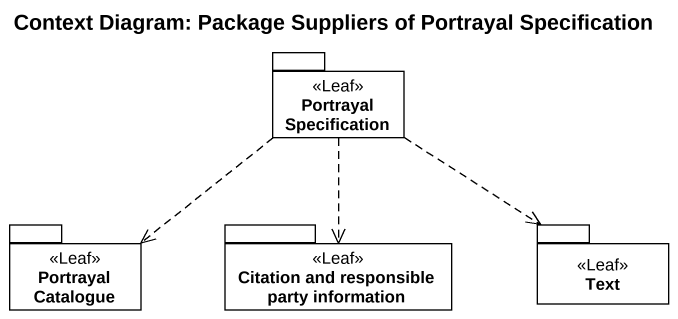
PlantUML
@startuml
title Context Diagram: Package Suppliers of Portrayal Specification
package "Portrayal Specification" as Portrayal_Specification <<Leaf>> {
}
package "Portrayal Catalogue" as Portrayal_Catalogue <<Leaf>> {
}
package "Citation and responsible party information" as Citation_and_responsible <<Leaf>> {
}
package Text <<Leaf>> {
}
Portrayal_Specification ..> Portrayal_Catalogue
Portrayal_Specification ..> Citation_and_responsible
Portrayal_Specification ..> Text
@enduml
